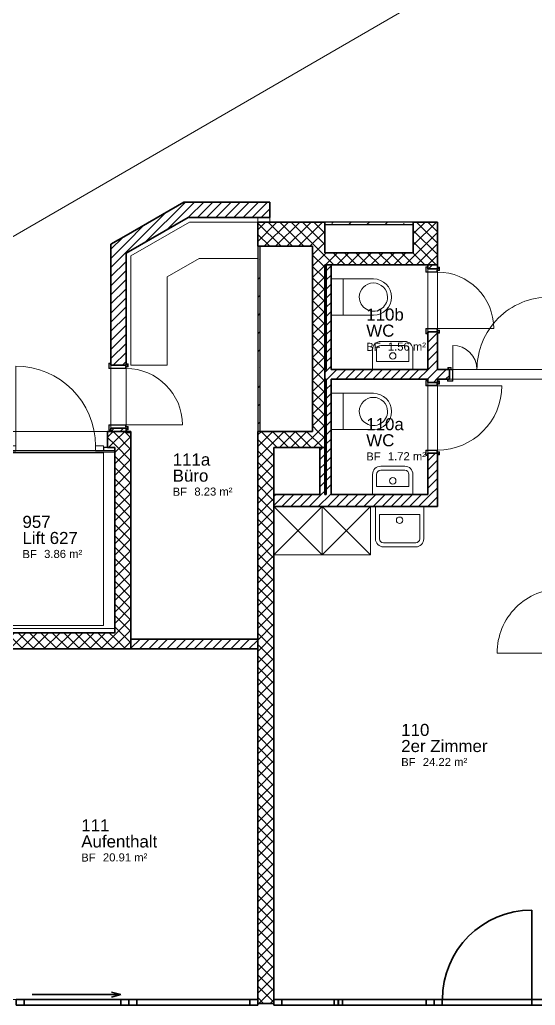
# Model space of a CAD drawing. Header units: centimetres. Extents: x -63 to 12757, y -227 to 7527.
# Drawn here: x 8228 to 8868, y 3940 to 5164 of the extents above; entities that cross this region are included whole.
import ezdxf

# ---------------------------------------------------------------- set-up
doc = ezdxf.new("R2010")
doc.units = ezdxf.units.CM
for name, color, linetype, lineweight in [('A----___H_HATCH', 252, 'Continuous', 9), ('A----___J_MARKEN', 252, 'Continuous', 15), ('A----___M_0', 7, 'Continuous', 9), ('A_E--___E_WAENDE', 7, 'Continuous', 35), ('A_E0-___E_DECKEN', 7, 'Continuous', 9), ('A_E5-___E_FENTUER', 252, 'Continuous', 9), ('A_I4-___E_SANITAER', 253, 'Continuous', 9), ('A_I6-___E_LIFTE', 7, 'Continuous', 9), ('A_M1-___E_TRENNWAENDE', 7, 'Continuous', 25), ('A_R--___E_AUSSTATTUNG', 253, 'Continuous', 9), ('A_Z20___E_RAUM', 255, 'Continuous', 9), ('A_Z21___T_RAUMTEXT', 7, 'Continuous', 15)]:
    doc.layers.add(name, color=color, linetype=linetype, lineweight=lineweight)
doc.styles.add('Arial_1', font='arial.ttf', dxfattribs={"height": 0.2})
doc.styles.add('Arial_2', font='arial.ttf', dxfattribs={"height": 10})
doc.styles.add('Arial_3', font='arial.ttf', dxfattribs={"height": 15})
pattern_1 = [(45, (0, 0), (-7.071068, 7.071068), []), (135, (0, 0), (-7.071068, -7.071068), [])]
pattern_2 = [(45, (0, 0), (-5.656854, 5.656854), [])]
pattern_3 = [(45, (0, 0), (-22.45064, 22.45064), []), (45, (22.45, 0), (-22.45064, 22.45064), [15.875, -7.937])]

# ---------------------------------------------------------------- blocks, each defined once
blk = doc.blocks.new('_Flügel 1-flg_ungl - _Flügel 1-flg Rahmen 5_30cm-2778647-033O')
at = {"layer": 'A_E--___E_WAENDE'}
for p, q in [((-35, 3.5), (-40, 3.5)), ((-40, 3.5), (-40, -3.5)), ((-35, -3.5), (-35, 3.5)), ((-35, 3.5), (-35, -3.5)), ((-35, 3.5), (30, 3.5)), ((40, 3.5), (30, 3.5)), ((30, 3.5), (30, -3.5)), ((30, 3.5), (30, -3.5)), ((40, -3.5), (40, 3.5)), ((-40, -3.5), (-35, -3.5)), ((30, -3.5), (-35, -3.5)), ((30, -3.5), (40, -3.5))]:
    blk.add_line(p, q, dxfattribs=at)
blk = doc.blocks.new('_Flügel 1-flg_ungl - _Flügel 1-flg Rahmen 5_30cm-2778639-033O')
at = {"layer": 'A_E--___E_WAENDE'}
for p, q in [((-70, 3.5), (-80, 3.5)), ((-80, 3.5), (-80, -3.5)), ((-70, -3.5), (-70, 3.5)), ((-70, 3.5), (70, 3.5)), ((-70, 3.5), (-70, -3.5)), ((80, 3.5), (70, 3.5)), ((70, 3.5), (70, -3.5)), ((70, 3.5), (70, -3.5)), ((80, -3.5), (80, 3.5)), ((-80, -3.5), (-70, -3.5)), ((70, -3.5), (-70, -3.5)), ((70, -3.5), (80, -3.5))]:
    blk.add_line(p, q, dxfattribs=at)
blk = doc.blocks.new('_Flügel 1-flg_ungl - _Flügel 1-flg Rahmen 5_30cm-1436285-033O')
at = {"layer": 'A_E--___E_WAENDE'}
for p, q in [((-54.5, 3.5), (-59.5, 3.5)), ((-59.5, 3.5), (-59.5, -3.5)), ((-54.5, -3.5), (-54.5, 3.5)), ((-54.5, 3.5), (49.5, 3.5)), ((-54.5, 3.5), (-54.5, -3.5)), ((59.5, 3.5), (49.5, 3.5)), ((49.5, 3.5), (49.5, -3.5)), ((49.5, 3.5), (49.5, -3.5)), ((59.5, -3.5), (59.5, 3.5)), ((-59.5, -3.5), (-54.5, -3.5)), ((49.5, -3.5), (-54.5, -3.5)), ((49.5, -3.5), (59.5, -3.5))]:
    blk.add_line(p, q, dxfattribs=at)
blk = doc.blocks.new('_Tür 1-flg - Rahmen - _Tür 1-flg - Rahmen variabel-1471616-033O')
at = {"layer": 'A_E--___E_WAENDE'}
for p, q in [((-52, 3.5), (-69, 3.5)), ((-69, 3.5), (-69, -3.5)), ((-52, -3.5), (-52, 3.5)), ((-52, 3.5), (59, 3.5)), ((-52, -3.5), (-52, 3.5)), ((69, 3.5), (59, 3.5)), ((59, 3.5), (59, -3.5)), ((59, -3.5), (59, 3.5)), ((69, -3.5), (69, 3.5)), ((-69, -3.5), (-52, -3.5)), ((-52, -3.5), (-52, -114.4)), ((59, -3.5), (-52, -3.5)), ((59, -3.5), (69, -3.5))]:
    blk.add_line(p, q, dxfattribs=at)
blk.add_arc((-52, -3.5), 110.9, 270, 360, dxfattribs=at)
blk = doc.blocks.new('_Schiebeür 1-flg - Rahmen - _Tür 1-flg - Rahmen 10_5-1438063-033O')
at = {"layer": 'A_E--___E_WAENDE'}
for p, q in [((-60, 3.5), (-70, 3.5)), ((-70, 3.5), (-70, -3.5)), ((-60, -3.5), (-60, 3.5)), ((-60, 3.5), (60, 3.5)), ((-60, -3.5), (-60, 3.5)), ((70, 3.5), (60, 3.5)), ((60, 3.5), (60, -3.5)), ((60, -3.5), (60, 3.5)), ((70, -3.5), (70, 3.5)), ((-70, -3.5), (-60, -3.5)), ((60, -3.5), (-60, -3.5)), ((-60, -9.5), (-48.4, -6.4)), ((-60, -9.5), (-48.4, -12.6)), ((50, -9.5), (-60, -9.5)), ((60, -3.5), (70, -3.5))]:
    blk.add_line(p, q, dxfattribs=at)
blk = doc.blocks.new('_Aufzug 1-flg - Dreh - _Aufzug 2-flg - Dreh-389712-033O')
at = {"layer": 'A_I6-___E_LIFTE'}
for p, q in [((-29, -6.8), (-29, 92.2)), ((-29, -6.8), (-39, -6.8)), ((-39, -6.8), (-39, -12.8)), ((-29, -12.8), (-29, -6.8)), ((80, -6.8), (70, -6.8)), ((70, -6.8), (70, -12.8)), ((80, -12.8), (80, -6.8)), ((-39, -12.8), (-29, -12.8)), ((-39, -15.3), (-38.9, -15.3)), ((-39, -15.3), (-39, -229.8)), ((-38.9, -15.3), (80, -15.3)), ((70, -12.8), (80, -12.8)), ((80, -15.3), (80.1, -15.3)), ((80.1, -229.8), (80.1, -15.3)), ((-39, -229.8), (80.1, -229.8))]:
    blk.add_line(p, q, dxfattribs=at)
blk.add_arc((-29, -6.8), 99, 360, 90, dxfattribs=at)
blk = doc.blocks.new('_Zargentür 1-flg - 80 x 210-V13-033O')
at = {"layer": 'A_E5-___E_FENTUER'}
for p, q in [((-40, -4.8), (-40, 75.2)), ((-46, -2.3), (-42, -2.3)), ((-46, -4.8), (-46, -2.3)), ((-45.5, -4.8), (-46, -4.8)), ((-45.5, -2.8), (-45.5, -4.8)), ((-42.5, -2.8), (-45.5, -2.8)), ((-42.5, -5.3), (-42.5, -2.8)), ((-40.5, -5.3), (-42.5, -5.3)), ((-42, -2.3), (-42, -4.8)), ((-42, -4.8), (-40, -4.8)), ((-40.5, -18.8), (-40.5, -5.3)), ((-40, -4.8), (-40, -19.3)), ((40, -4.8), (42, -4.8)), ((40, -19.3), (40, -4.8)), ((40.5, -5.3), (40.5, -18.8)), ((42.5, -5.3), (40.5, -5.3)), ((42, -2.3), (46, -2.3)), ((42, -4.8), (42, -2.3)), ((42.5, -2.8), (42.5, -5.3)), ((45.5, -2.8), (42.5, -2.8)), ((45.5, -4.8), (45.5, -2.8)), ((46, -4.8), (45.5, -4.8)), ((46, -2.3), (46, -4.8)), ((-46.5, -16.8), (-46, -16.8)), ((-46.5, -19.3), (-46.5, -16.8)), ((-40, -19.3), (-46.5, -19.3)), ((-46, -16.8), (-46, -18.8)), ((-46, -18.8), (-40.5, -18.8)), ((46.5, -19.3), (40, -19.3)), ((40.5, -18.8), (46, -18.8)), ((46, -16.8), (46.5, -16.8)), ((46, -18.8), (46, -16.8)), ((46.5, -16.8), (46.5, -19.3))]:
    blk.add_line(p, q, dxfattribs=at)
blk.add_arc((-40, -4.8), 80, 360, 90, dxfattribs=at)
blk = doc.blocks.new('_Zargentür 1-flg - 70 x 210-2022595-033O')
at = {"layer": 'A_E5-___E_FENTUER'}
for p, q in [((-35, 19.3), (-41.5, 19.3)), ((-41.5, 19.3), (-41.5, 16.8)), ((-41.5, 16.8), (-41, 16.8)), ((-41, 16.8), (-41, 18.8)), ((-41, 18.8), (-35.5, 18.8)), ((-35.5, 18.8), (-35.5, 5.3)), ((-35, 4.8), (-35, 19.3)), ((35, 19.3), (35, 4.8)), ((41.5, 19.3), (35, 19.3)), ((35.5, 5.3), (35.5, 18.8)), ((35.5, 18.8), (41, 18.8)), ((41, 18.8), (41, 16.8)), ((41, 16.8), (41.5, 16.8)), ((41.5, 16.8), (41.5, 19.3)), ((-40.5, 4.8), (-41, 4.8)), ((-41, 4.8), (-41, 2.3)), ((-41, 2.3), (-37, 2.3)), ((-40.5, 2.8), (-40.5, 4.8)), ((-37.5, 2.8), (-40.5, 2.8)), ((-35.5, 5.3), (-37.5, 5.3)), ((-37.5, 5.3), (-37.5, 2.8)), ((-37, 2.3), (-37, 4.8)), ((-37, 4.8), (-35, 4.8)), ((-35, 4.8), (-35, -65.2)), ((35, 4.8), (37, 4.8)), ((37.5, 5.3), (35.5, 5.3)), ((37, 4.8), (37, 2.3)), ((37, 2.3), (41, 2.3)), ((37.5, 2.8), (37.5, 5.3)), ((40.5, 2.8), (37.5, 2.8)), ((41, 4.8), (40.5, 4.8)), ((40.5, 4.8), (40.5, 2.8)), ((41, 2.3), (41, 4.8))]:
    blk.add_line(p, q, dxfattribs=at)
blk.add_arc((-35, 4.8), 70, 270, 0, dxfattribs=at)
blk = doc.blocks.new('_Zargentür 2-flg - Ungleich - 120 x 210-1939744-033O')
at = {"layer": 'A_E5-___E_FENTUER'}
for p, q in [((-90, 16.1), (-96.5, 16.1)), ((-96.5, 16.1), (-96.5, 13.6)), ((-96.5, 13.6), (-96, 13.6)), ((-96, 13.6), (-96, 15.6)), ((-96, 15.6), (-90.5, 15.6)), ((-90.5, 15.6), (-90.5, 2.1)), ((-90, 1.6), (-90, 16.1)), ((30, 16.1), (30, 1.6)), ((36.5, 16.1), (30, 16.1)), ((30.5, 2.1), (30.5, 15.6)), ((30.5, 15.6), (36, 15.6)), ((36, 15.6), (36, 13.6)), ((36, 13.6), (36.5, 13.6)), ((36.5, 13.6), (36.5, 16.1)), ((-95.5, 1.6), (-96, 1.6)), ((-96, 1.6), (-96, -0.9)), ((-95.5, -0.4), (-95.5, 1.6)), ((-90.5, 2.1), (-92.5, 2.1)), ((-92.5, 2.1), (-92.5, -0.4)), ((-92, -0.9), (-92, 1.6)), ((-92, 1.6), (-90, 1.6)), ((-90, 1.6), (-90, -88.4)), ((30, 1.6), (30, -28.4)), ((30, 1.6), (32, 1.6)), ((32.5, 2.1), (30.5, 2.1)), ((32, 1.6), (32, -0.9)), ((32.5, -0.4), (32.5, 2.1)), ((36, 1.6), (35.5, 1.6)), ((35.5, 1.6), (35.5, -0.4)), ((36, -0.9), (36, 1.6)), ((-96, -0.9), (-92, -0.9)), ((-92.5, -0.4), (-95.5, -0.4)), ((32, -0.9), (36, -0.9)), ((35.5, -0.4), (32.5, -0.4))]:
    blk.add_line(p, q, dxfattribs=at)
for centre, radius, start, end in [((-90, 1.6), 90, 270, 0), ((30, 1.6), 30, 180, 270)]:
    blk.add_arc(centre, radius, start, end, dxfattribs=at)
blk = doc.blocks.new('_Waschbecken - 500 x 350-372060-033O')
at = {"layer": 'A_I4-___E_SANITAER'}
for p, q in [((27.6, 41), (-2.4, 41)), ((-12.4, 31), (-12.4, 6)), ((-7.4, 16), (-7.4, 31)), ((-7.4, 16), (-7.4, 31)), ((-2.4, 36), (27.6, 36)), ((-2.4, 36), (27.6, 36)), ((32.6, 31), (32.6, 16)), ((32.6, 31), (32.6, 16)), ((37.6, 6), (37.6, 31)), ((32.6, 16), (-7.4, 16)), ((32.6, 16), (-7.4, 16)), ((-12.4, 6), (37.6, 6))]:
    blk.add_line(p, q, dxfattribs=at)
blk.add_circle((12.6, 23), 4, dxfattribs=at)
for centre, radius, start, end in [((-2.4, 31), 10, 90, 180), ((-2.4, 31), 10, 90, 180), ((27.6, 31), 10, 360, 90), ((27.6, 31), 10, 360, 90), ((-2.4, 31), 5, 90, 180), ((-2.4, 31), 5, 90, 180), ((27.6, 31), 5, 0, 90), ((27.6, 31), 5, 0, 90)]:
    blk.add_arc(centre, radius, start, end, dxfattribs=at)
blk = doc.blocks.new('_Waschbecken - 500 x 350-473838-033O')
at = {"layer": 'A_I4-___E_SANITAER'}
for p, q in [((27.6, 42.5), (-2.4, 42.5)), ((-2.4, 37.5), (27.6, 37.5)), ((-2.4, 37.5), (27.6, 37.5)), ((-12.4, 32.5), (-12.4, 7.5)), ((-7.4, 17.5), (-7.4, 32.5)), ((-7.4, 17.5), (-7.4, 32.5)), ((32.6, 32.5), (32.6, 17.5)), ((32.6, 32.5), (32.6, 17.5)), ((37.6, 7.5), (37.6, 32.5)), ((32.6, 17.5), (-7.4, 17.5)), ((32.6, 17.5), (-7.4, 17.5)), ((-12.4, 7.5), (37.6, 7.5))]:
    blk.add_line(p, q, dxfattribs=at)
blk.add_circle((12.6, 24.5), 4, dxfattribs=at)
for centre, radius, start, end in [((-2.4, 32.5), 10, 90, 180), ((-2.4, 32.5), 10, 90, 180), ((-2.4, 32.5), 5, 90, 180), ((-2.4, 32.5), 5, 90, 180), ((27.6, 32.5), 10, 360, 90), ((27.6, 32.5), 10, 360, 90), ((27.6, 32.5), 5, 0, 90), ((27.6, 32.5), 5, 0, 90)]:
    blk.add_arc(centre, radius, start, end, dxfattribs=at)
blk = doc.blocks.new('_WC - mit Spülkasten-1642832-033O')
at = {"layer": 'A_I4-___E_SANITAER'}
for p, q in [((-9.9, 55.5), (-9.9, 18)), ((35.1, 18), (35.1, 55.5)), ((-9.9, 3), (-9.9, 18)), ((35.1, 18), (-9.9, 18)), ((-9.9, 18), (35.1, 18)), ((35.1, 18), (35.1, 3)), ((-9.9, 3), (35.1, 3))]:
    blk.add_line(p, q, dxfattribs=at)
for radius, start, end in [(22.5, 360, 180), (17.5, 90, 270), (17.5, 90, 270), (17.5, 270, 90), (17.5, 270, 90)]:
    blk.add_arc((12.6, 55.5), radius, start, end, dxfattribs=at)
blk = doc.blocks.new('_Waschbecken - 600 x 500-V17-033O')
at = {"layer": 'A_I4-___E_SANITAER'}
for p, q in [((32.6, 57.5), (-7.4, 57.5)), ((-7.4, 52.5), (32.6, 52.5)), ((-7.4, 52.5), (32.6, 52.5)), ((-17.4, 47.5), (-17.4, 7.5)), ((-12.4, 17.5), (-12.4, 47.5)), ((-12.4, 17.5), (-12.4, 47.5)), ((37.6, 47.5), (37.6, 17.5)), ((37.6, 47.5), (37.6, 17.5)), ((42.6, 7.5), (42.6, 47.5)), ((37.6, 17.5), (-12.4, 17.5)), ((37.6, 17.5), (-12.4, 17.5)), ((-17.4, 7.5), (42.6, 7.5))]:
    blk.add_line(p, q, dxfattribs=at)
blk.add_circle((12.6, 24.5), 4, dxfattribs=at)
for centre, radius, start, end in [((-7.4, 47.5), 10, 90, 180), ((-7.4, 47.5), 10, 90, 180), ((-7.4, 47.5), 5, 90, 180), ((-7.4, 47.5), 5, 90, 180), ((32.6, 47.5), 10, 360, 90), ((32.6, 47.5), 10, 360, 90), ((32.6, 47.5), 5, 0, 90), ((32.6, 47.5), 5, 0, 90)]:
    blk.add_arc(centre, radius, start, end, dxfattribs=at)
blk = doc.blocks.new('_Zargentür 1-flg - 80 x 210-2443813-033O')
at = {"layer": 'A_E5-___E_FENTUER'}
for p, q in [((-40, -0.8), (-40, 79.2)), ((-46, 1.7), (-42, 1.7)), ((-46, -0.8), (-46, 1.7)), ((-45.5, 1.2), (-45.5, -0.8)), ((-42.5, 1.2), (-45.5, 1.2)), ((-42.5, -1.3), (-42.5, 1.2)), ((-42, 1.7), (-42, -0.8)), ((42, 1.7), (46, 1.7)), ((42, -0.8), (42, 1.7)), ((42.5, 1.2), (42.5, -1.3)), ((45.5, 1.2), (42.5, 1.2)), ((45.5, -0.8), (45.5, 1.2)), ((46, 1.7), (46, -0.8)), ((-45.5, -0.8), (-46, -0.8)), ((-40.5, -1.3), (-42.5, -1.3)), ((-42, -0.8), (-40, -0.8)), ((-40.5, -22.8), (-40.5, -1.3)), ((-40, -0.8), (-40, -23.3)), ((40, -0.8), (42, -0.8)), ((40, -23.3), (40, -0.8)), ((40.5, -1.3), (40.5, -22.8)), ((42.5, -1.3), (40.5, -1.3)), ((46, -0.8), (45.5, -0.8)), ((-46.5, -20.8), (-46, -20.8)), ((-46.5, -23.3), (-46.5, -20.8)), ((-40, -23.3), (-46.5, -23.3)), ((-46, -20.8), (-46, -22.8)), ((-46, -22.8), (-40.5, -22.8)), ((46.5, -23.3), (40, -23.3)), ((40.5, -22.8), (46, -22.8)), ((46, -20.8), (46.5, -20.8)), ((46, -22.8), (46, -20.8)), ((46.5, -20.8), (46.5, -23.3))]:
    blk.add_line(p, q, dxfattribs=at)
blk.add_arc((-40, -0.8), 80, 360, 90, dxfattribs=at)
blk = doc.blocks.new('_Schrank - Hochschrank 60 x 60-2063835-033O')
at = {"layer": 'A_R--___E_AUSSTATTUNG'}
for p, q in [((-25.8, -27.7), (-25.8, 32.3)), ((-25.8, 32.3), (34.2, 32.3)), ((-25.8, -27.7), (34.2, 32.3)), ((-25.8, 32.3), (34.2, -27.7)), ((34.2, 32.3), (34.2, -27.7)), ((34.2, -27.7), (-25.8, -27.7))]:
    blk.add_line(p, q, dxfattribs=at)
blk = doc.blocks.new('_Zargentür 1-flg - 70 x 210-2041623-033O')
at = {"layer": 'A_E5-___E_FENTUER'}
for p, q in [((-35, 22.8), (-41.5, 22.8)), ((-41.5, 22.8), (-41.5, 20.3)), ((-41.5, 20.3), (-41, 20.3)), ((-41, 20.3), (-41, 22.3)), ((-41, 22.3), (-35.5, 22.3)), ((-35.5, 22.3), (-35.5, 1.8)), ((-35, 1.3), (-35, 22.8)), ((35, 22.8), (35, 1.3)), ((41.5, 22.8), (35, 22.8)), ((35.5, 1.8), (35.5, 22.3)), ((35.5, 22.3), (41, 22.3)), ((41, 22.3), (41, 20.3)), ((41, 20.3), (41.5, 20.3)), ((41.5, 20.3), (41.5, 22.8)), ((-40.5, 1.3), (-41, 1.3)), ((-41, 1.3), (-41, -1.2)), ((-40.5, -0.7), (-40.5, 1.3)), ((-35.5, 1.8), (-37.5, 1.8)), ((-37.5, 1.8), (-37.5, -0.7)), ((-37, -1.2), (-37, 1.3)), ((-37, 1.3), (-35, 1.3)), ((-35, 1.3), (-35, -68.7)), ((35, 1.3), (37, 1.3)), ((37.5, 1.8), (35.5, 1.8)), ((37, 1.3), (37, -1.2)), ((37.5, -0.7), (37.5, 1.8)), ((41, 1.3), (40.5, 1.3)), ((40.5, 1.3), (40.5, -0.7)), ((41, -1.2), (41, 1.3)), ((-41, -1.2), (-37, -1.2)), ((-37.5, -0.7), (-40.5, -0.7)), ((37, -1.2), (41, -1.2)), ((40.5, -0.7), (37.5, -0.7))]:
    blk.add_line(p, q, dxfattribs=at)
blk.add_arc((-35, 1.3), 70, 270, 0, dxfattribs=at)
blk = doc.blocks.new('_Beschriftung Räume - Nummer_ Name_ Fläche-157530-033O')
at = {"layer": 'A_Z21___T_RAUMTEXT', "insert": (-0.364, -0.522), "char_height": 0.2, "width": 0.44093, "attachment_point": 1, "style": 'Arial_1'}
blk.add_mtext('BF', dxfattribs=at)

msp = doc.modelspace()

# ---------------------------------------------------------------- hatches: boundary and pattern name
at = {"layer": 'A----___H_HATCH'}
h = msp.add_hatch(dxfattribs=at)
h.set_pattern_fill('FP_18', color=256, style=0, pattern_type=2)
h.set_pattern_definition(pattern_2)
h.paths.add_polyline_path([(8360, 4874.3), (8469.8, 4937.7), (8431.8, 4937.7), (8360, 4896.2)], flags=0)
h = msp.add_hatch(dxfattribs=at)
h.set_pattern_fill('FP_18', color=256, style=0, pattern_type=2)
h.set_pattern_definition(pattern_2)
h.paths.add_polyline_path([(8538.5, 4918.7), (8538.5, 4937.7), (8469.8, 4937.7), (8436.9, 4918.7)], flags=0)
h = msp.add_hatch(dxfattribs=at)
h.set_pattern_fill('FP_2', color=256, style=0, pattern_type=2)
h.set_pattern_definition(pattern_1)
h.paths.add_polyline_path([(8591.5, 4882.7), (8606.5, 4882.7), (8606.5, 4912.7), (8523.4, 4912.7), (8523.4, 4882.7), (8570.4, 4882.7)], flags=0)
h = msp.add_hatch(dxfattribs=at)
h.set_pattern_fill('FP_15', color=256, style=0, pattern_type=2)
h.set_pattern_definition(pattern_3)
h.paths.add_polyline_path([(8606.5, 4909.7), (8716.5, 4909.7), (8716.5, 4912.7), (8606.5, 4912.7)], flags=0)
h = msp.add_hatch(dxfattribs=at)
h.set_pattern_fill('FP_2', color=256, style=0, pattern_type=2)
h.set_pattern_definition(pattern_1)
h.paths.add_polyline_path([(8746.5, 4859.7), (8746.5, 4912.7), (8716.5, 4912.7), (8716.5, 4859.7), (8734.5, 4859.7)], flags=0)
h = msp.add_hatch(dxfattribs=at)
h.set_pattern_fill('FP_18', color=256, style=0, pattern_type=2)
h.set_pattern_definition(pattern_2)
h.paths.add_polyline_path([(8360, 4653), (8360, 4657), (8341, 4657), (8341, 4653), (8348.9, 4653)], flags=0)
h.paths.add_polyline_path([(8341, 4735), (8360, 4735), (8360, 4896.2), (8341, 4885.2)], flags=0)
h = msp.add_hatch(dxfattribs=at)
h.set_pattern_fill('FP_15', color=256, style=0, pattern_type=2)
h.set_pattern_definition(pattern_3)
h.paths.add_polyline_path([(8526.4, 4653), (8526.4, 4882.7), (8523.4, 4882.7), (8523.4, 4653)], flags=0)
h = msp.add_hatch(dxfattribs=at)
h.set_pattern_fill('FP_2', color=256, style=0, pattern_type=2)
h.set_pattern_definition(pattern_1)
h.paths.add_polyline_path([(8606.5, 4653), (8606.5, 4882.7), (8591.5, 4882.7), (8591.5, 4653), (8600.5, 4653)], flags=0)
h = msp.add_hatch(dxfattribs=at)
h.set_pattern_fill('FP_2', color=256, style=0, pattern_type=2)
h.set_pattern_definition(pattern_1)
h.paths.add_polyline_path([(8716.5, 4859.7), (8716.5, 4874.7), (8606.5, 4874.7), (8606.5, 4859.7), (8681.2, 4859.7)], flags=0)
h = msp.add_hatch(dxfattribs=at)
h.set_pattern_fill('FP_18', color=256, style=0, pattern_type=2)
h.set_pattern_definition(pattern_2)
h.paths.add_polyline_path([(8614.5, 4574.6), (8614.5, 4859.7), (8608.5, 4859.7), (8608.5, 4574.6)], flags=0)
h = msp.add_hatch(dxfattribs=at)
h.set_pattern_fill('FP_18', color=256, style=0, pattern_type=2)
h.set_pattern_definition(pattern_2)
h.paths.add_polyline_path([(8746.5, 4574.6), (8746.5, 4625.7), (8734.5, 4625.7), (8734.5, 4574.6)], flags=0)
h.paths.add_polyline_path([(8734.5, 4713.7), (8746.5, 4713.7), (8746.5, 4776.7), (8734.5, 4776.7), (8734.5, 4717.6)], flags=0)
h.paths.add_polyline_path([(8746.5, 4854.7), (8746.5, 4859.7), (8734.5, 4859.7), (8734.5, 4854.7)], flags=0)
h = msp.add_hatch(dxfattribs=at)
h.set_pattern_fill('FP_18', color=256, style=0, pattern_type=2)
h.set_pattern_definition(pattern_2)
h.paths.add_polyline_path([(8900.5, 4717.6), (8900.5, 4729.6), (8889.5, 4729.6), (8889.5, 4717.6)], flags=0)
h.paths.add_polyline_path([(8761.5, 4717.6), (8761.5, 4729.6), (8746.5, 4729.6), (8746.5, 4717.6)], flags=0)
h.paths.add_polyline_path([(8606.5, 4717.6), (8608.5, 4717.6), (8608.5, 4729.6), (8606.5, 4729.6)], flags=0)
h.paths.add_polyline_path([(8734.5, 4717.6), (8734.5, 4729.6), (8614.5, 4729.6), (8614.5, 4717.6), (8681.2, 4717.6)], flags=0)
h = msp.add_hatch(dxfattribs=at)
h.set_pattern_fill('FP_2', color=256, style=0, pattern_type=2)
h.set_pattern_definition(pattern_1)
h.paths.add_polyline_path([(8199, 4633), (8199, 4653), (8174, 4653), (8174, 4633)], flags=0)
h.paths.add_polyline_path([(8346, 4633), (8346, 4653), (8337, 4653), (8337, 4633)], flags=0)
h = msp.add_hatch(dxfattribs=at)
h.set_pattern_fill('FP_2', color=256, style=0, pattern_type=2)
h.set_pattern_definition(pattern_1)
h.paths.add_polyline_path([(8366, 4383), (8366, 4653), (8346, 4653), (8346, 4383)], flags=0)
h = msp.add_hatch(dxfattribs=at)
h.set_pattern_fill('FP_2', color=256, style=0, pattern_type=2)
h.set_pattern_definition(pattern_1)
h.paths.add_polyline_path([(8543.4, 3942.7), (8543.4, 4653), (8523.4, 4653), (8523.4, 3942.7)], flags=0)
h = msp.add_hatch(dxfattribs=at)
h.set_pattern_fill('FP_2', color=256, style=0, pattern_type=2)
h.set_pattern_definition(pattern_1)
h.paths.add_polyline_path([(8600.5, 4633), (8606.5, 4633), (8606.5, 4653), (8543.4, 4653), (8543.4, 4633), (8570.4, 4633)], flags=0)
h = msp.add_hatch(dxfattribs=at)
h.set_pattern_fill('FP_18', color=256, style=0, pattern_type=2)
h.set_pattern_definition(pattern_2)
h.paths.add_polyline_path([(8606.5, 4574.6), (8606.5, 4633), (8600.5, 4633), (8600.5, 4574.6)], flags=0)
h = msp.add_hatch(dxfattribs=at)
h.set_pattern_fill('FP_18', color=256, style=0, pattern_type=2)
h.set_pattern_definition(pattern_2)
h.paths.add_polyline_path([(8746.5, 4559.6), (8746.5, 4574.6), (8543.4, 4574.6), (8543.4, 4559.6), (8681.2, 4559.6)], flags=0)
h = msp.add_hatch(dxfattribs=at)
h.set_pattern_fill('FP_2', color=256, style=0, pattern_type=2)
h.set_pattern_definition(pattern_1)
h.paths.add_polyline_path([(8346, 4383), (8346, 4403), (8190, 4403), (8201.6, 4383)], flags=0)
h = msp.add_hatch(dxfattribs=at)
h.set_pattern_fill('FP_18', color=256, style=0, pattern_type=2)
h.set_pattern_definition(pattern_2)
h.paths.add_polyline_path([(8523.4, 4383), (8523.4, 4395), (8366, 4395), (8366, 4383)], flags=0)

# ---------------------------------------------------------------- linework, layer by layer
at = {"layer": 'A----___J_MARKEN'}
msp.add_line((246.8, 273.7), (11178.4, 6609.7), dxfattribs=at)
at = {"layer": 'A----___M_0'}
msp.add_line((8523.5, 4912.7), (8523.5, 4918.7), dxfattribs=at)
at = {"layer": 'A_E--___E_WAENDE'}
for p, q in [((8431.8, 4937.7), (8360, 4896.2)), ((8469.8, 4937.7), (8431.8, 4937.7)), ((8538.5, 4937.7), (8469.8, 4937.7)), ((8538.5, 4918.7), (8538.5, 4937.7)), ((8360, 4874.3), (8436.9, 4918.7)), ((8436.9, 4918.7), (8538.5, 4918.7)), ((8523.4, 4912.7), (8523.4, 4882.7)), ((8526.4, 4912.7), (8523.4, 4912.7)), ((8606.5, 4912.7), (8526.4, 4912.7)), ((8606.5, 4882.7), (8606.5, 4912.7)), ((8716.5, 4909.7), (8716.5, 4912.7)), ((8746.5, 4912.7), (8716.5, 4912.7)), ((8716.5, 4909.7), (8716.5, 4874.7)), ((8746.5, 4859.7), (8746.5, 4912.7)), ((8360, 4896.2), (8341, 4885.2)), ((8341, 4885.2), (8341, 4735)), ((8523.4, 4882.7), (8526.4, 4882.7)), ((8526.4, 4882.7), (8591.5, 4882.7)), ((8591.5, 4882.7), (8591.5, 4653)), ((8606.5, 4874.7), (8606.5, 4882.7)), ((8360, 4735), (8360, 4874.3)), ((8716.5, 4874.7), (8606.5, 4874.7)), ((8606.5, 4729.6), (8606.5, 4859.7)), ((8606.5, 4859.7), (8608.5, 4859.7)), ((8608.5, 4859.7), (8608.5, 4729.6)), ((8614.5, 4859.7), (8608.5, 4859.7)), ((8614.5, 4729.6), (8614.5, 4859.7)), ((8614.5, 4859.7), (8716.5, 4859.7)), ((8716.5, 4859.7), (8734.5, 4859.7)), ((8734.5, 4859.7), (8734.5, 4854.7)), ((8746.5, 4859.7), (8734.5, 4859.7)), ((8734.5, 4859.7), (8746.5, 4859.7)), ((8746.5, 4854.7), (8746.5, 4859.7)), ((8734.5, 4854.7), (8746.5, 4854.7)), ((8746.5, 4776.7), (8734.5, 4776.7)), ((8734.5, 4776.7), (8734.5, 4729.6)), ((8746.5, 4729.6), (8746.5, 4776.7)), ((8341, 4735), (8360, 4735)), ((8608.5, 4729.6), (8606.5, 4729.6)), ((8606.5, 4729.6), (8606.5, 4717.6)), ((8734.5, 4729.6), (8614.5, 4729.6)), ((8761.5, 4729.6), (8746.5, 4729.6)), ((8761.5, 4717.6), (8761.5, 4729.6)), ((8606.5, 4653), (8606.5, 4717.6)), ((8606.5, 4717.6), (8608.5, 4717.6)), ((8608.5, 4717.6), (8608.5, 4574.6)), ((8614.5, 4717.6), (8734.5, 4717.6)), ((8614.5, 4574.6), (8614.5, 4717.6)), ((8734.5, 4717.6), (8734.5, 4713.7)), ((8734.5, 4713.7), (8746.5, 4713.7)), ((8746.5, 4713.7), (8746.5, 4717.6)), ((8746.5, 4717.6), (8761.5, 4717.6)), ((8341, 4653), (8337, 4653)), ((8337, 4653), (8337, 4633)), ((8360, 4657), (8341, 4657)), ((8341, 4657), (8341, 4653)), ((8341, 4653), (8346, 4653)), ((8346, 4653), (8360, 4653)), ((8360, 4653), (8346, 4653)), ((8360, 4653), (8360, 4657)), ((8366, 4653), (8360, 4653)), ((8366, 4395), (8366, 4653)), ((8523.4, 4653), (8523.4, 4395)), ((8526.4, 4653), (8523.4, 4653)), ((8523.4, 4653), (8526.4, 4653)), ((8543.4, 4653), (8526.4, 4653)), ((8591.5, 4653), (8543.4, 4653)), ((8606.5, 4633), (8606.5, 4653)), ((8337, 4633), (8346, 4633)), ((8346, 4629), (8346, 4633)), ((8346, 4629), (8346, 4403)), ((8543.4, 4574.6), (8543.4, 4633)), ((8543.4, 4633), (8600.5, 4633)), ((8600.5, 4633), (8600.5, 4574.6)), ((8600.5, 4633), (8606.5, 4633)), ((8606.5, 4574.6), (8606.5, 4633)), ((8746.5, 4625.7), (8734.5, 4625.7)), ((8734.5, 4625.7), (8734.5, 4574.6)), ((8746.5, 4574.6), (8746.5, 4625.7)), ((8600.5, 4574.6), (8543.4, 4574.6)), ((8543.4, 4574.6), (8543.4, 4559.6)), ((8608.5, 4574.6), (8606.5, 4574.6)), ((8734.5, 4574.6), (8614.5, 4574.6)), ((8746.5, 4559.6), (8746.5, 4574.6)), ((8543.4, 4559.6), (8746.5, 4559.6)), ((8543.4, 3942.7), (8543.4, 4559.6)), ((8346, 4403), (8190, 4403)), ((8523.4, 4395), (8366, 4395)), ((8366, 4395), (8366, 4383)), ((8523.4, 4383), (8523.4, 4395)), ((8201.6, 4383), (8346, 4383)), ((8346, 4383), (8366, 4383)), ((8366, 4383), (8523.4, 4383)), ((8523.4, 4383), (8523.4, 3942.7)), ((8523.4, 3942.7), (8543.4, 3942.7))]:
    msp.add_line(p, q, dxfattribs=at)
at = {"layer": 'A_E0-___E_DECKEN'}
for p, q in [((8174, 4627), (8346, 4627)), ((8346, 4627), (8346, 4408)), ((8346, 4408), (8187.1, 4408))]:
    msp.add_line(p, q, dxfattribs=at)
at = {"layer": 'A_M1-___E_TRENNWAENDE'}
for p, q in [((8716.5, 4912.7), (8606.5, 4912.7)), ((8606.5, 4912.7), (8606.5, 4909.7)), ((8606.5, 4909.7), (8716.5, 4909.7)), ((8523.4, 4882.7), (8523.4, 4653)), ((8526.4, 4653), (8526.4, 4882.7)), ((8346, 4633), (8332, 4633)), ((8332, 4633), (8332, 4629)), ((8332, 4629), (8346, 4629))]:
    msp.add_line(p, q, dxfattribs=at)
at = {"layer": 'A_R--___E_AUSSTATTUNG'}
for p, q in [((8438.5, 4912.7), (8366, 4870.8)), ((8523.5, 4912.7), (8438.5, 4912.7)), ((8366, 4870.8), (8366, 4735)), ((8411, 4844.8), (8450.5, 4867.7)), ((8450.5, 4867.7), (8523.5, 4867.7)), ((8411, 4735), (8411, 4844.8)), ((8366, 4735), (8411, 4735))]:
    msp.add_line(p, q, dxfattribs=at)
at = {"layer": 'A_Z20___E_RAUM', "flags": 128}
msp.add_lwpolyline([(8164, 4653), (8341, 4653), (8341, 4885.2), (8431.8, 4937.7), (8523.5, 4937.7), (8538.5, 4937.7), (8538.5, 4912.7), (8599, 4912.7), (8746.5, 4912.7), (8746.5, 4867.2), (8746.5, 4729.6), (8900.5, 4729.6)], dxfattribs=at)
for points in [[(8523.4, 4395), (8523.4, 4559.5), (8523.4, 4574.8), (8523.4, 4643), (8523.4, 4897.7), (8523.5, 4912.7), (8523.5, 4918.7), (8436.9, 4918.7), (8360, 4874.3), (8360, 4651), (8366, 4651), (8366, 4631), (8366, 4395)], [(8734.5, 4729.6), (8734.5, 4859.7), (8731.5, 4859.7), (8614.5, 4859.7), (8614.5, 4729.6)], [(8603.5, 4559.6), (8543.4, 4559.6), (8543.4, 4389), (8543.4, 3947.6), (8880.5, 3947.6), (8880.5, 3980.7), (8900.5, 3980.7), (8900.5, 4366.7), (8900.5, 4473.7), (8900.5, 4563.2), (8900.5, 4711.7), (8900.5, 4717.6), (8746.5, 4717.6), (8746.5, 4559.6), (8611.5, 4559.6)], [(8614.5, 4574.6), (8734.5, 4574.6), (8734.5, 4717.6), (8614.5, 4717.6)], [(8346, 4403), (8346, 4629), (8174, 4629), (8174, 4560.8), (8174, 4430.8), (8176.1, 4427.1), (8190, 4403), (8344, 4403)], [(7948, 4255.7), (8125.9, 3947.6), (8198, 3947.6), (8236.8, 3947.6), (8523.4, 3947.6), (8523.4, 4383), (8356, 4383), (8344, 4383), (8184.2, 4383), (8181.4, 4383), (8175.8, 4387.3)]]:
    msp.add_lwpolyline(points, close=True, dxfattribs=at)

# ---------------------------------------------------------------- block references
at = {"layer": 'A----___M_0'}
msp.add_blockref('_Aufzug 1-flg - Dreh - _Aufzug 2-flg - Dreh-389712-033O', (8252, 4641.7), dxfattribs=at)
at = {"layer": 'A_E--___E_WAENDE', "rotation": 180}
for name, p in [('_Tür 1-flg - Rahmen - _Tür 1-flg - Rahmen variabel-1471616-033O', (8811.5, 3944.1)), ('_Schiebeür 1-flg - Rahmen - _Tür 1-flg - Rahmen 10_5-1438063-033O', (8293.5, 3944.1)), ('_Flügel 1-flg_ungl - _Flügel 1-flg Rahmen 5_30cm-2778647-033O', (8583.4, 3944.1))]:
    msp.add_blockref(name, p, dxfattribs=at)
at = {"layer": 'A_E--___E_WAENDE'}
for name, p in [('_Flügel 1-flg_ungl - _Flügel 1-flg Rahmen 5_30cm-2778639-033O', (8443.4, 3944.1)), ('_Flügel 1-flg_ungl - _Flügel 1-flg Rahmen 5_30cm-1436285-033O', (8683, 3944.1))]:
    msp.add_blockref(name, p, dxfattribs=at)
at = {"layer": 'A_E5-___E_FENTUER'}
for name, p, rotation in [('_Zargentür 1-flg - 70 x 210-2022595-033O', (8751.2, 4815.7), 90), ('_Zargentür 2-flg - Ungleich - 120 x 210-1939744-033O', (8795.5, 4731.3), 180), ('_Zargentür 1-flg - 70 x 210-2041623-033O', (8361.2, 4696), 90), ('_Zargentür 1-flg - 80 x 210-V13-033O', (8751.2, 4669.7), 270), ('_Zargentür 1-flg - 80 x 210-2443813-033O', (8899.7, 4417.7), 89.99999999935476)]:
    msp.add_blockref(name, p, dxfattribs=dict(at, rotation=rotation))
at = {"layer": 'A_I4-___E_SANITAER'}
for name, p, rotation in [('_WC - mit Spülkasten-1642832-033O', (8611.5, 4832.3), 270), ('_WC - mit Spülkasten-1642832-033O', (8611.5, 4690.3), 270), ('_Waschbecken - 600 x 500-V17-033O', (8712.1, 4567.1), 180)]:
    msp.add_blockref(name, p, dxfattribs=dict(at, rotation=rotation))
for name, p in [('_Waschbecken - 500 x 350-372060-033O', (8678.4, 4723.6)), ('_Waschbecken - 500 x 350-473838-033O', (8678.4, 4567.1))]:
    msp.add_blockref(name, p, dxfattribs=at)
at = {"layer": 'A_R--___E_AUSSTATTUNG'}
for p in [(8569.2, 4527.4), (8629.2, 4527.4)]:
    msp.add_blockref('_Schrank - Hochschrank 60 x 60-2063835-033O', p, dxfattribs=at)
at = {"layer": 'A_Z21___T_RAUMTEXT', "xscale": 49.99999999999998, "yscale": 49.99999999999998, "zscale": 49.99999999999998}
for p in [(8676.3, 4789), (8676.3, 4652.9), (8436, 4609.1), (8249.5, 4531.7), (8719.7, 4273.4), (8322.5, 4154.9)]:
    msp.add_blockref('_Beschriftung Räume - Nummer_ Name_ Fläche-157530-033O', p, dxfattribs=at)

# ---------------------------------------------------------------- texts
at = {"layer": 'A_Z21___T_RAUMTEXT', "attachment_point": 1}
for s, insert, char_height, width, style in [('110b', (8658.1, 4805.5), 15, 57.721, 'Arial_3'), ('WC', (8658.1, 4785.5), 15, 44.093, 'Arial_3'), ('1.56 m²', (8684.9, 4763.2), 10, 58.523, 'Arial_2'), ('110a', (8658.1, 4669.4), 15, 57.721, 'Arial_3'), ('WC', (8658.1, 4649.4), 15, 44.093, 'Arial_3'), ('1.72 m²', (8684.9, 4627.1), 10, 58.523, 'Arial_2'), ('111a', (8417.8, 4625.5), 15, 57.721, 'Arial_3'), ('Büro', (8417.8, 4605.5), 15, 54.515, 'Arial_3'), ('8.23 m²', (8444.7, 4583.2), 10, 58.523, 'Arial_2'), ('957', (8231.3, 4548.1), 15, 43.291, 'Arial_3'), ('Lift 627', (8231.3, 4528.1), 15, 84.979, 'Arial_3'), ('3.86 m²', (8258.2, 4505.8), 10, 58.523, 'Arial_2'), ('110', (8701.5, 4289.8), 15, 43.291, 'Arial_3'), ('2er Zimmer', (8701.5, 4269.8), 15, 132.679, 'Arial_3'), ('24.22 m²', (8728.3, 4247.5), 10, 68.143, 'Arial_2'), ('111', (8304.3, 4171.3), 15, 43.291, 'Arial_3'), ('Aufenthalt', (8304.3, 4151.3), 15, 116.646, 'Arial_3'), ('20.91 m²', (8331.2, 4129), 10, 68.143, 'Arial_2')]:
    msp.add_mtext(s, dxfattribs=dict(at, insert=insert, char_height=char_height, width=width, style=style))

doc.saveas('drawing.dxf')
